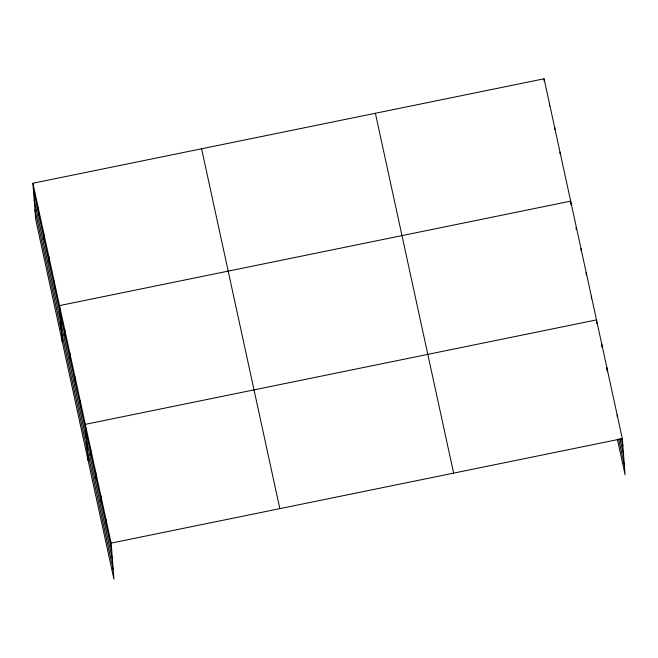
<?xml version="1.0" encoding="UTF-8"?>
<svg xmlns="http://www.w3.org/2000/svg" width="658" height="658" viewBox="0 0 658 658"><rect width="100%" height="100%" fill="white"/><g stroke="black" fill="none" stroke-linecap="round" stroke-linejoin="round"><path stroke-width="0.99" d="M32.9 183.245L111.153 543.105L113.933 579.205L35.68 219.344L32.9 183.245L544.067 78.796L622.32 438.656L625.1 474.755L617.352 439.133M111.153 543.105L622.32 438.656M621.366 438.927L622.879 445.853M619.951 438.565L623.611 455.394M618.775 439.486L624.368 465.222M375.381 113.258L453.633 473.127M201.587 148.774L279.839 508.634M33.451 190.442L111.704 550.302M34.191 199.983L112.444 559.843M34.94 209.803L113.201 569.672M617.155 414.902L617.294 416.703M606.824 367.403L607.104 371.005M601.667 343.649L601.938 347.251M596.773 323.497L596.502 319.903L85.326 424.352L88.106 460.452M591.336 296.149L591.542 298.847M586.171 272.396L586.377 275.102M581.006 248.65L581.146 250.451M576.046 227.594L576.186 229.395M570.955 204.745L570.675 201.142L59.508 305.6L62.288 341.699M560.032 152.204L560.172 154.005M554.71 127.734L554.85 129.536M549.389 103.265L549.595 105.963M544.067 78.796L544.273 81.493M105.987 519.359L106.538 526.556M100.822 495.606L101.381 502.802M95.657 471.852L96.216 479.049M90.491 448.106L91.051 455.303M80.161 400.599L80.72 407.796M75.004 376.853L75.555 384.05M69.838 353.099L70.39 360.296M64.673 329.345L65.224 336.551M54.186 281.131L54.737 288.327M48.865 256.653L49.416 263.858M43.543 232.184L44.094 239.38M38.222 207.714L38.773 214.911"/></g></svg>
